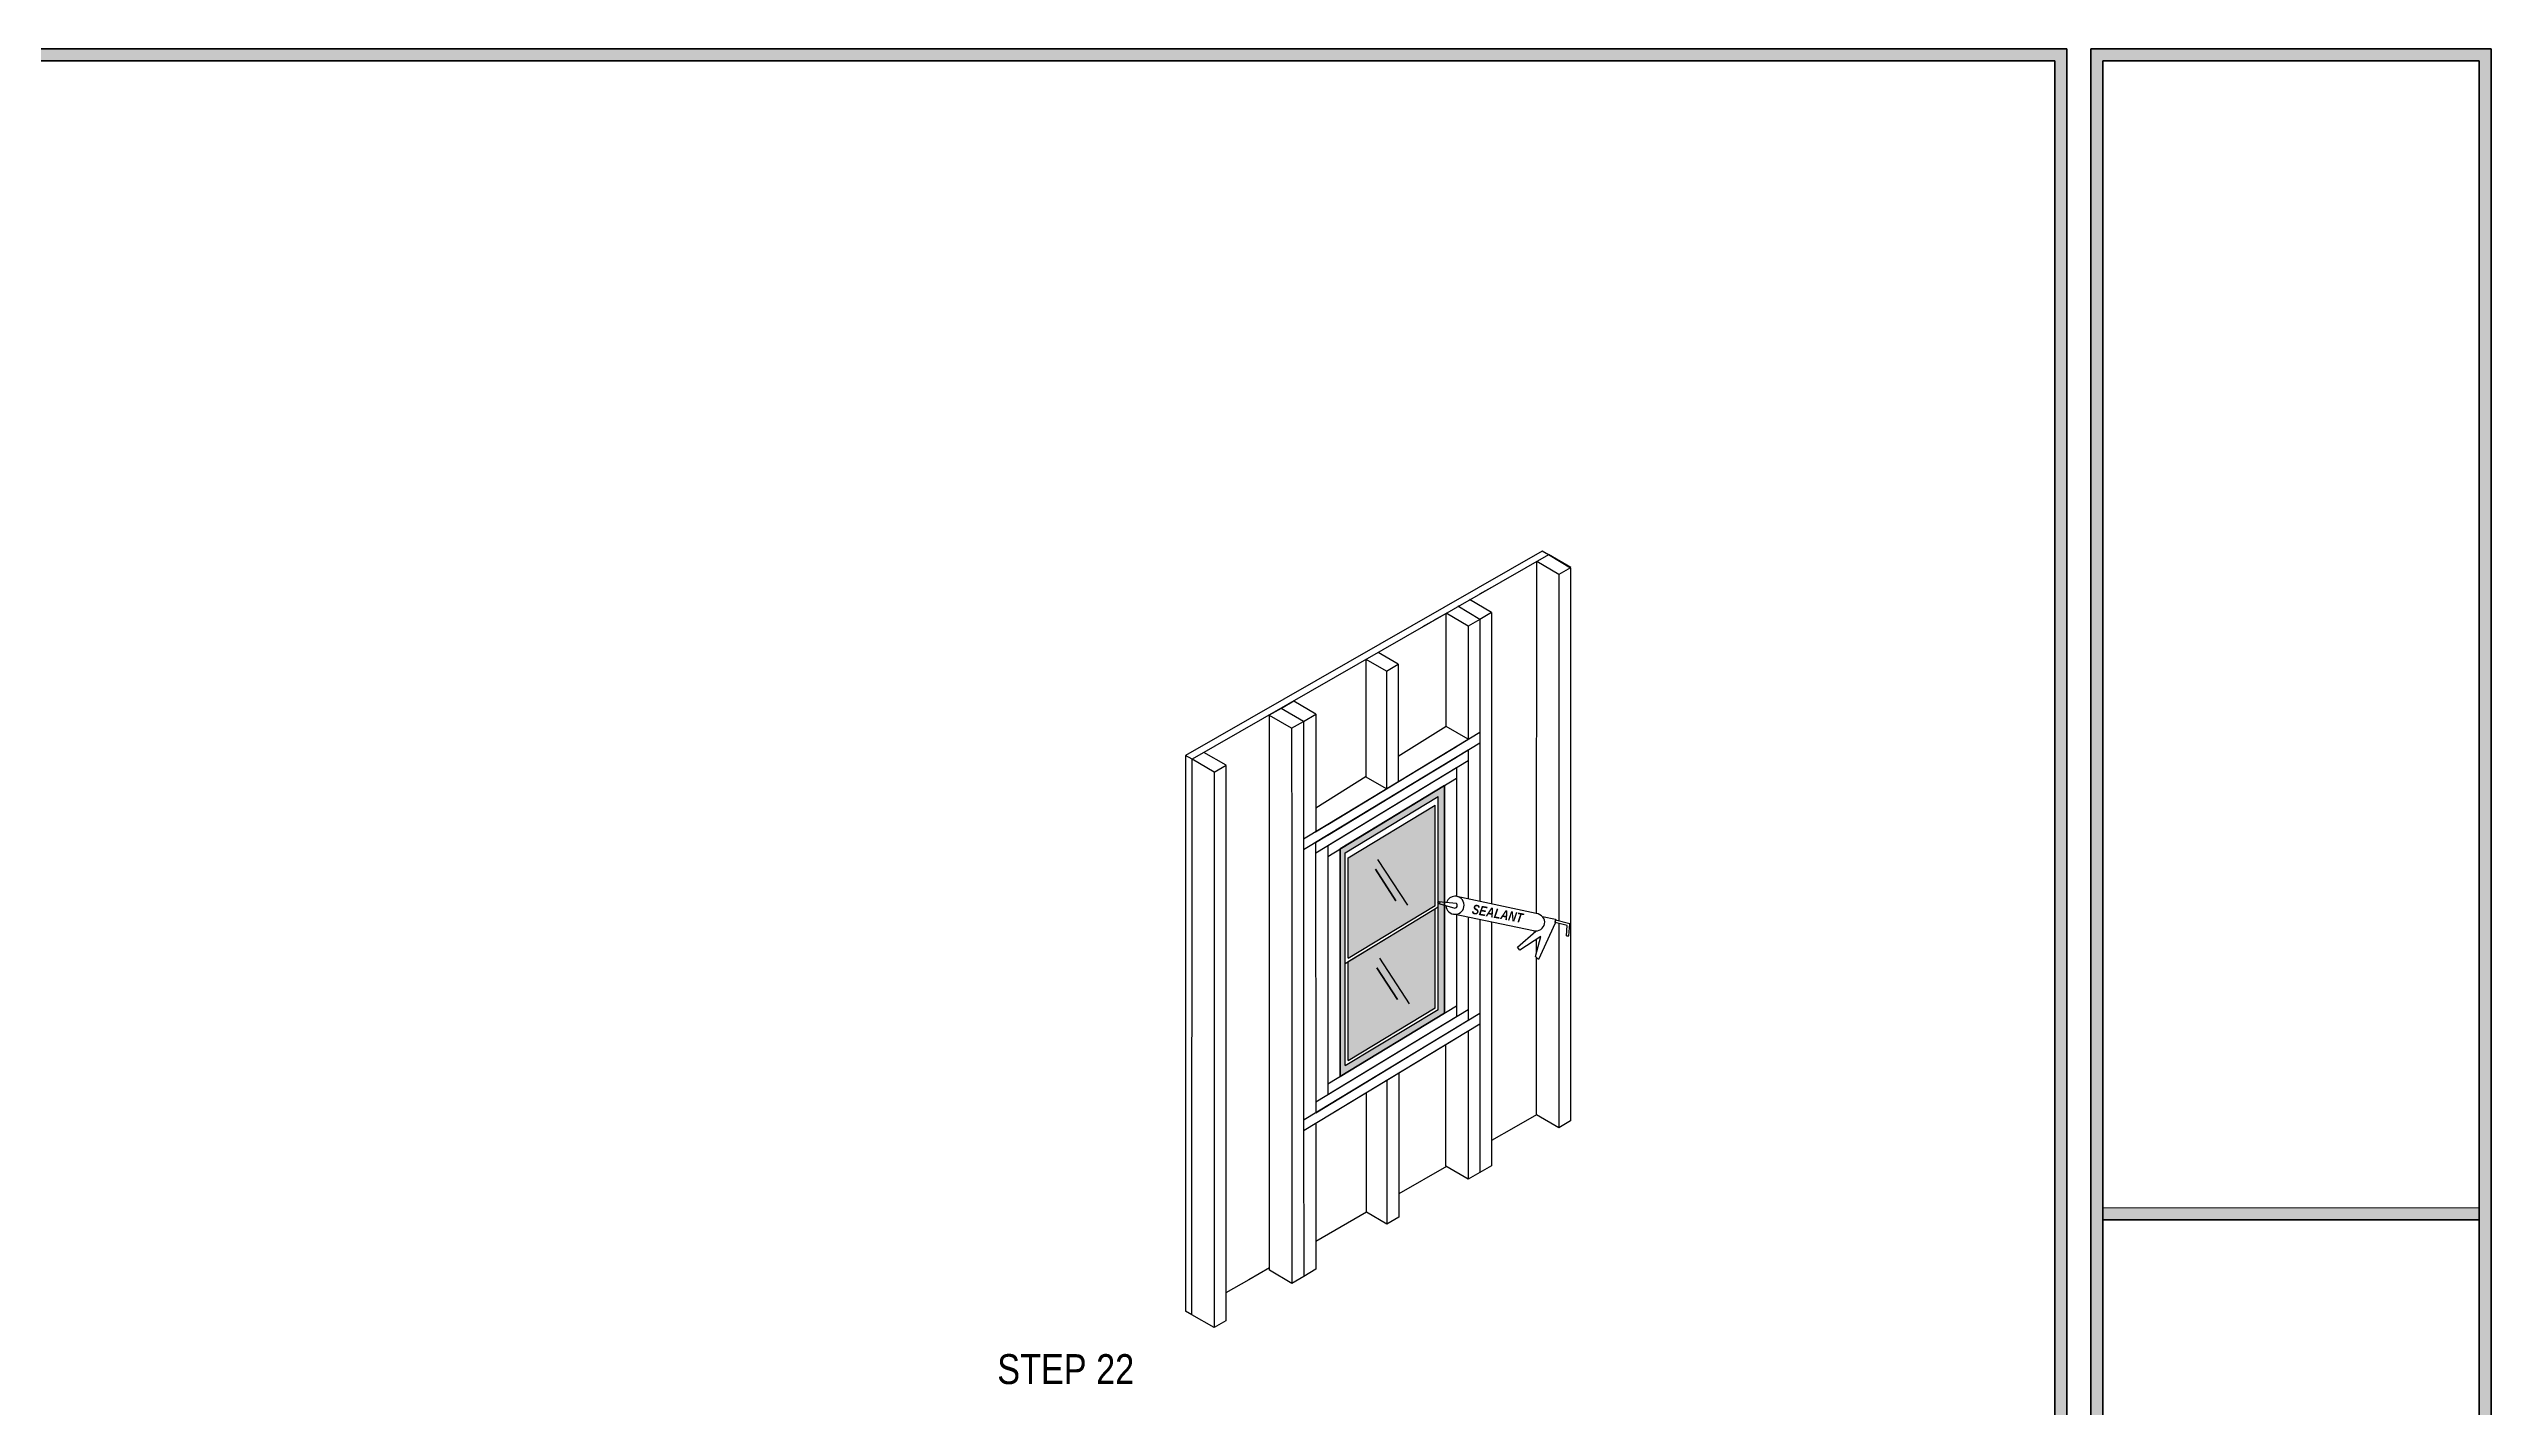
# Model space of a CAD drawing. Extents: x -1328 to 5679, y -4611 to 1603.
# Drawn here: x 3533 to 5373, y -2027 to -1004 of the extents above; entities that cross this region are included whole.
import ezdxf

# ---------------------------------------------------------------- set-up
doc = ezdxf.new("R2010")
doc.units = 0
doc.header["$MEASUREMENT"] = 0
for name, color, linetype, lineweight in [('.ATI-TEXT_1', 7, 'Continuous', 0), ('G-ANNO-TTLB', 7, 'Continuous', 0), ('T', 7, 'Continuous', 0), ('TYVEK', 7, 'Continuous', 0), ('X-REF - TRACED', 7, 'Continuous', 0)]:
    doc.layers.add(name, color=color, linetype=linetype, lineweight=lineweight)

msp = doc.modelspace()

# ---------------------------------------------------------------- hatches: boundary and pattern name
at = {"layer": 'G-ANNO-TTLB', "true_color": 0xff00ff, "transparency": 33554687}
h = msp.add_hatch(color=6, dxfattribs=at)
edge = h.paths.add_edge_path()
edge.add_spline(control_points=[(5053.4, -3461.4), (5053.4, -3461.4), (2123.9, -3461.4), (2123.9, -3461.4), (2123.9, -3461.4), (2123.9, -1004.4), (2123.9, -1004.4), (2123.9, -1004.4), (5053.4, -1004.4), (5053.4, -1004.4), (5053.4, -1004.4), (5053.4, -3461.4), (5053.4, -3461.4)], knot_values=[0, 0, 0, 0, 1, 1, 1, 2, 2, 2, 3, 3, 3, 4, 4, 4, 4], degree=3, periodic=0)
edge = h.paths.add_edge_path()
edge.add_spline(control_points=[(2132.9, -1013.4), (2132.9, -1013.4), (2132.9, -3452.4), (2132.9, -3452.4), (2132.9, -3452.4), (5044.4, -3452.4), (5044.4, -3452.4), (5044.4, -3452.4), (5044.4, -1013.4), (5044.4, -1013.4), (5044.4, -1013.4), (2132.9, -1013.4), (2132.9, -1013.4)], knot_values=[0, 0, 0, 0, 1, 1, 1, 2, 2, 2, 3, 3, 3, 4, 4, 4, 4], degree=3, periodic=0)
edge.add_line((2132.9, -1013.4), (2132.9, -1013.4))
h = msp.add_hatch(color=6, dxfattribs=at)
edge = h.paths.add_edge_path()
edge.add_spline(control_points=[(5372.9, -1004.4), (5372.9, -1004.4), (5372.9, -3461.4), (5372.9, -3461.4), (5372.9, -3461.4), (5071.5, -3461.4), (5071.5, -3461.4), (5071.5, -3461.4), (5071.5, -1004.4), (5071.5, -1004.4), (5071.5, -1004.4), (5372.9, -1004.4), (5372.9, -1004.4)], knot_values=[0, 0, 0, 0, 1, 1, 1, 2, 2, 2, 3, 3, 3, 4, 4, 4, 4], degree=3, periodic=0)
edge = h.paths.add_edge_path()
edge.add_spline(control_points=[(5363.9, -1013.4), (5363.9, -1013.4), (5080.5, -1013.4), (5080.5, -1013.4), (5080.5, -1013.4), (5080.5, -3452.4), (5080.5, -3452.4), (5080.5, -3452.4), (5363.9, -3452.4), (5363.9, -3452.4), (5363.9, -3452.4), (5363.9, -1013.4), (5363.9, -1013.4)], knot_values=[0, 0, 0, 0, 1, 1, 1, 2, 2, 2, 3, 3, 3, 4, 4, 4, 4], degree=3, periodic=0)
edge.add_line((5363.9, -1013.4), (5363.9, -1013.4))
msp.add_hatch(color=6, dxfattribs=at).paths.add_polyline_path([(5363.9, -1886.2), (5080.5, -1886.2), (5080.5, -1877.2), (5363.9, -1877.2)])
at = {"layer": 'TYVEK', "true_color": 0x848484, "transparency": 33554687}
h = msp.add_hatch(color=252, dxfattribs=at)
edge = h.paths.add_edge_path()
edge.add_spline(control_points=[(4577.5, -1652.1), (4577.5, -1652.1), (4577.5, -1726.6), (4577.5, -1726.6), (4577.5, -1726.6), (4512.1, -1766.2), (4512.1, -1766.2), (4512.1, -1766.2), (4512.1, -1691.8), (4512.1, -1691.8), (4512.1, -1691.8), (4577.5, -1652.1), (4577.5, -1652.1)], knot_values=[0, 0, 0, 0, 1, 1, 1, 2, 2, 2, 3, 3, 3, 4, 4, 4, 4], degree=3, periodic=0)
edge = h.paths.add_edge_path()
edge.add_spline(control_points=[(4577.5, -1649.5), (4577.5, -1649.5), (4512.1, -1689.2), (4512.1, -1689.2), (4512.1, -1689.2), (4512.1, -1613.8), (4512.1, -1613.8), (4512.1, -1613.8), (4577.5, -1574.1), (4577.5, -1574.1), (4577.5, -1574.1), (4577.5, -1649.5), (4577.5, -1649.5)], knot_values=[0, 0, 0, 0, 1, 1, 1, 2, 2, 2, 3, 3, 3, 4, 4, 4, 4], degree=3, periodic=0)
edge.add_line((4577.5, -1649.5), (4577.5, -1649.5))
edge = h.paths.add_edge_path()
edge.add_spline(control_points=[(4579.8, -1727.8), (4579.8, -1727.8), (4509.8, -1770.2), (4509.8, -1770.2), (4509.8, -1770.2), (4509.8, -1609.9), (4509.8, -1609.9), (4509.8, -1609.9), (4579.8, -1567.5), (4579.8, -1567.5), (4579.8, -1567.5), (4579.8, -1727.8), (4579.8, -1727.8)], knot_values=[0, 0, 0, 0, 1, 1, 1, 2, 2, 2, 3, 3, 3, 4, 4, 4, 4], degree=3, periodic=0)
edge.add_line((4579.8, -1727.8), (4579.8, -1727.8))
edge = h.paths.add_edge_path()
edge.add_spline(control_points=[(4584.7, -1559.2), (4584.7, -1559.2), (4505.9, -1607), (4505.9, -1607), (4505.9, -1607), (4505.9, -1778.4), (4505.9, -1778.4), (4505.9, -1778.4), (4584.7, -1730.6), (4584.7, -1730.6), (4584.7, -1730.6), (4584.7, -1559.2), (4584.7, -1559.2)], knot_values=[0, 0, 0, 0, 1, 1, 1, 2, 2, 2, 3, 3, 3, 4, 4, 4, 4], degree=3, periodic=0)
edge.add_line((4584.7, -1559.2), (4584.7, -1559.2))

# ---------------------------------------------------------------- linework, layer by layer
at = {"layer": 'G-ANNO-TTLB', "color": 6, "lineweight": 50, "true_color": 0xff00ff}
for p, q in [((5053.4, -1004.4), (2123.9, -1004.4)), ((5053.4, -3461.4), (5053.4, -1004.4)), ((5372.9, -1004.4), (5071.5, -1004.4)), ((5071.5, -1004.4), (5071.5, -3461.4)), ((5372.9, -3461.4), (5372.9, -1004.4)), ((5044.4, -1013.4), (2132.9, -1013.4)), ((2132.9, -1013.4), (5044.4, -1013.4)), ((5044.4, -3452.4), (5044.4, -1013.4)), ((5044.4, -1013.4), (5044.4, -3452.4)), ((5080.5, -3452.4), (5080.5, -1013.4)), ((5080.5, -1013.4), (5363.9, -1013.4)), ((5363.9, -1013.4), (5363.9, -3452.4)), ((5080.5, -1877.2), (5080.5, -1886.2)), ((5080.5, -1886.2), (5363.9, -1886.2)), ((5363.9, -1886.2), (5363.9, -1877.2))]:
    msp.add_line(p, q, dxfattribs=at)
at = {"layer": 'G-ANNO-TTLB'}
msp.add_lwpolyline([(5363.9, -1886.2), (5080.5, -1886.2), (5080.5, -1877.2), (5363.9, -1877.2)], close=True, dxfattribs=at)
for points in [[(5053.4, -3461.4), (5053.4, -3461.4), (2123.9, -3461.4), (2123.9, -3461.4), (2123.9, -3461.4), (2123.9, -1004.4), (2123.9, -1004.4), (2123.9, -1004.4), (5053.4, -1004.4), (5053.4, -1004.4), (5053.4, -1004.4), (5053.4, -3461.4), (5053.4, -3461.4)], [(5372.9, -1004.4), (5372.9, -1004.4), (5372.9, -3461.4), (5372.9, -3461.4), (5372.9, -3461.4), (5071.5, -3461.4), (5071.5, -3461.4), (5071.5, -3461.4), (5071.5, -1004.4), (5071.5, -1004.4), (5071.5, -1004.4), (5372.9, -1004.4), (5372.9, -1004.4)], [(2132.9, -1013.4), (2132.9, -1013.4), (2132.9, -3452.4), (2132.9, -3452.4), (2132.9, -3452.4), (5044.4, -3452.4), (5044.4, -3452.4), (5044.4, -3452.4), (5044.4, -1013.4), (5044.4, -1013.4), (5044.4, -1013.4), (2132.9, -1013.4), (2132.9, -1013.4)], [(5363.9, -1013.4), (5363.9, -1013.4), (5080.5, -1013.4), (5080.5, -1013.4), (5080.5, -1013.4), (5080.5, -3452.4), (5080.5, -3452.4), (5080.5, -3452.4), (5363.9, -3452.4), (5363.9, -3452.4), (5363.9, -3452.4), (5363.9, -1013.4), (5363.9, -1013.4)]]:
    msp.add_open_spline(points, degree=3, knots=[0, 0, 0, 0, 1, 1, 1, 2, 2, 2, 3, 3, 3, 4, 4, 4, 4], dxfattribs=at)
at = {"layer": 'T', "color": 252, "lineweight": 25, "true_color": 0x848484}
for p, q in [((4534.2, -1615), (4556.6, -1649.4)), ((4547.8, -1646), (4532.5, -1622.2)), ((4535.5, -1689.3), (4557.9, -1723.7)), ((4549.1, -1720.3), (4533.7, -1696.5))]:
    msp.add_line(p, q, dxfattribs=at)
at = {"layer": 'TYVEK', "color": 18, "lineweight": 25, "true_color": 0x000000}
for p, q in [((4658.2, -1382.6), (4389.5, -1536.7)), ((4389.5, -1536.7), (4389.5, -1955.1))]:
    msp.add_line(p, q, dxfattribs=at)
at = {"layer": 'TYVEK', "color": 2, "lineweight": 25, "true_color": 0xffff00}
for p, q in [((4663, -1385.4), (4394.4, -1539.4)), ((4663, -1385.4), (4658.2, -1382.6)), ((4394.4, -1539.4), (4389.5, -1536.7)), ((4636.7, -1817), (4620.1, -1826.5)), ((4653.8, -1807.2), (4636.7, -1817)), ((4586, -1846.1), (4550.1, -1866.7)), ((4525.8, -1880.6), (4487.6, -1902.5)), ((4437.1, -1931.5), (4420, -1941.3)), ((4452.8, -1922.5), (4437.1, -1931.5)), ((4394.2, -1957.8), (4389.5, -1955.1))]:
    msp.add_line(p, q, dxfattribs=at)
at = {"layer": 'TYVEK', "color": 33, "lineweight": 25, "true_color": 0xcc9966}
for p, q in [((4653.8, -1655.5), (4654, -1390.5)), ((4663, -1385.4), (4654, -1390.5)), ((4670.8, -1400.2), (4654, -1390.5)), ((4679.8, -1395.1), (4663, -1385.3)), ((4663, -1385.3), (4679.6, -1395.2)), ((4679.6, -1395.2), (4670.8, -1400.2)), ((4679.6, -1395.2), (4670.8, -1400.2)), ((4679.6, -1395.2), (4679.6, -1656.1)), ((4679.6, -1395.2), (4679.6, -1656.1)), ((4679.6, -1395.2), (4679.6, -1648.1)), ((4620, -1410), (4611, -1415.2)), ((4670.6, -1400.3), (4670.6, -1661.3)), ((4577.1, -1434.6), (4568.1, -1439.8)), ((4585.9, -1429.6), (4576.9, -1434.7)), ((4585.9, -1497.2), (4585.9, -1429.3)), ((4602.5, -1439.1), (4585.9, -1429.3)), ((4611.3, -1434.1), (4594.7, -1424.2)), ((4611.3, -1434.1), (4602.5, -1439.1)), ((4620.1, -1429), (4603.5, -1419.2)), ((4620.1, -1429), (4611.3, -1434.1)), ((4611.3, -1434.1), (4611.3, -1646.4)), ((4620.1, -1429), (4620.1, -1648.3)), ((4585.9, -1514.7), (4585.9, -1448.7)), ((4602.5, -1439.1), (4602.5, -1524.3)), ((4525.5, -1552.8), (4525.5, -1464.2)), ((4540.8, -1473.1), (4525.5, -1464.2)), ((4549.8, -1467.9), (4534.7, -1459)), ((4549.8, -1467.9), (4549.8, -1556.3)), ((4540.8, -1473.1), (4540.9, -1561.7)), ((4452.8, -1924.2), (4452.8, -1506.5)), ((4469.4, -1516.1), (4452.8, -1506.5)), ((4478.4, -1510.9), (4461.6, -1501.2)), ((4487.6, -1505.6), (4471, -1495.8)), ((4487.6, -1505.6), (4487.6, -1593.9)), ((4469.4, -1516.1), (4469.5, -1613)), ((4478.4, -1510.9), (4478.5, -1819.1)), ((4487.2, -1594.2), (4602.2, -1524.5)), ((4487.5, -1594), (4602.4, -1524.4)), ((4496.7, -1588.5), (4611.3, -1519)), ((4549.8, -1537.1), (4585.9, -1514.5)), ((4602.5, -1524.3), (4585.9, -1514.7)), ((4394.2, -1957.8), (4394.4, -1539.4)), ((4411.2, -1549.2), (4394.4, -1539.4)), ((4420, -1544.1), (4420, -1962.3)), ((4478.5, -1599.4), (4593.5, -1529.8)), ((4478.5, -1607.5), (4593.5, -1537.8)), ((4487.3, -1602.2), (4602.2, -1532.5)), ((4487.5, -1602), (4602.4, -1532.4)), ((4487.6, -1602), (4602.5, -1532.3)), ((4487.6, -1610), (4602.5, -1540.4)), ((4496.7, -1596.5), (4611.3, -1527)), ((4602.5, -1532.4), (4602.5, -1644.5)), ((4411.2, -1549.2), (4411, -1967.5)), ((4487.6, -1575.9), (4525.5, -1552.2)), ((4496.7, -1604.5), (4593.7, -1545.7)), ((4496.7, -1612.6), (4593.7, -1553.8)), ((4505.9, -1607), (4584.7, -1559.2)), ((4540.9, -1561.7), (4525.5, -1552.8)), ((4584.7, -1559.2), (4584.7, -1730.6)), ((4593.7, -1545.7), (4593.7, -1642.7)), ((4540.9, -1569.7), (4540.9, -1570)), ((4469.5, -1613), (4469.6, -1934.2)), ((4487.5, -1602), (4487.6, -1805.6)), ((4496.7, -1604.5), (4496.7, -1792)), ((4505.9, -1607), (4505.9, -1778.4)), ((4593.7, -1656.1), (4593.7, -1733.2)), ((4602.5, -1658.4), (4602.5, -1735.9)), ((4611.3, -1660.2), (4611.2, -1850.7)), ((4620.1, -1662.1), (4620.1, -1845.6)), ((4670.6, -1663.1), (4670.6, -1816.9)), ((4670.6, -1671.7), (4670.6, -1816.9)), ((4679.6, -1656.1), (4679.6, -1811.8)), ((4679.6, -1656.1), (4679.6, -1811.8)), ((4679.6, -1656.1), (4679.6, -1811.8)), ((4679.6, -1656.1), (4679.6, -1811.8)), ((4679.6, -1666.6), (4679.6, -1811.8)), ((4653.8, -1685.5), (4653.8, -1675.2)), ((4653.8, -1807.2), (4653.8, -1688.7)), ((4487.6, -1797.5), (4602.5, -1727.9)), ((4496.7, -1784), (4593.7, -1725.2)), ((4478.9, -1810.8), (4593.8, -1741.2)), ((4487.6, -1805.6), (4602.5, -1735.9)), ((4496.7, -1792), (4593.7, -1733.2)), ((4496.8, -1800), (4611.3, -1730.6)), ((4496.8, -1808), (4611.3, -1738.7)), ((4505.9, -1778.4), (4584.7, -1730.6)), ((4602.5, -1744), (4602.5, -1855.7)), ((4478.9, -1818.9), (4593.8, -1749.2)), ((4567.9, -1748.9), (4567.9, -1748.7)), ((4585.7, -1846), (4585.7, -1754.4)), ((4541.1, -1781.2), (4541.2, -1889.5)), ((4550.1, -1775.7), (4550.1, -1884.4)), ((4525.8, -1880.6), (4525.8, -1790.4)), ((4478.5, -1819.1), (4478.6, -1929)), ((4487.6, -1813.6), (4487.6, -1923.5)), ((4670.6, -1816.9), (4653.8, -1807.2)), ((4670.6, -1816.9), (4653.8, -1807.2)), ((4679.6, -1811.8), (4670.6, -1816.9)), ((4679.6, -1811.8), (4670.6, -1816.9)), ((4679.6, -1811.8), (4670.6, -1816.9)), ((4602.5, -1855.7), (4585.7, -1846)), ((4611.3, -1850.6), (4602.3, -1855.8)), ((4620.1, -1845.6), (4611.1, -1850.7)), ((4541.2, -1889.5), (4525.8, -1880.6)), ((4550.1, -1884.4), (4541.2, -1889.5)), ((4469.6, -1934.2), (4452.8, -1924.2)), ((4478.6, -1929), (4469.6, -1934.2)), ((4487.6, -1923.5), (4478.6, -1929)), ((4411, -1967.5), (4394.2, -1957.8)), ((4420, -1962.3), (4411, -1967.5))]:
    msp.add_line(p, q, dxfattribs=at)
at = {"layer": 'TYVEK', "color": 3, "lineweight": 25, "true_color": 0x00ff00}
for p, q in [((4509.8, -1609.9), (4579.8, -1567.5)), ((4512.1, -1613.8), (4577.5, -1574.1)), ((4577.5, -1649.5), (4577.5, -1574.1)), ((4579.8, -1727.8), (4579.8, -1567.5)), ((4509.8, -1770.2), (4509.8, -1609.9)), ((4512.1, -1689.2), (4512.1, -1613.8)), ((4509.8, -1693.2), (4579.8, -1650.7)), ((4512.1, -1689.2), (4577.5, -1649.5)), ((4577.5, -1726.6), (4577.5, -1652.1)), ((4512.1, -1766.2), (4512.1, -1691.8)), ((4509.8, -1770.2), (4579.8, -1727.8)), ((4512.1, -1766.2), (4577.5, -1726.6))]:
    msp.add_line(p, q, dxfattribs=at)
at = {"layer": 'TYVEK', "color": 252, "lineweight": 25, "true_color": 0x848484}
for p, q in [((4534.2, -1615), (4556.6, -1649.4)), ((4532.5, -1622.2), (4547.8, -1646)), ((4535.5, -1689.3), (4557.9, -1723.7)), ((4533.7, -1696.5), (4549.1, -1720.3))]:
    msp.add_line(p, q, dxfattribs=at)
at = {"layer": 'TYVEK', "color": 33, "lineweight": 25, "true_color": 0xcc9966}
for points in [[(4540.8, -1473.1), (4549.8, -1467.9), (4534.7, -1459)], [(4469.4, -1516.1), (4478.4, -1510.9), (4461.6, -1501.2), (4452.6, -1506.3)], [(4478.4, -1510.9), (4487.6, -1505.6), (4471, -1495.8), (4461.8, -1501.1)], [(4411.2, -1549.2), (4420.2, -1544), (4403.4, -1534.3), (4394.4, -1539.4)]]:
    msp.add_lwpolyline(points, dxfattribs=at)
at = {"layer": 'TYVEK', "color": 18, "lineweight": 60, "true_color": 0x000000}
msp.add_lwpolyline([(4505.9, -1607), (4584.7, -1559.2), (4584.7, -1730.6), (4505.9, -1778.4), (4505.9, -1607)], dxfattribs=at)
at = {"layer": 'TYVEK'}
for points in [[(4584.7, -1559.2), (4584.7, -1559.2), (4505.9, -1607), (4505.9, -1607), (4505.9, -1607), (4505.9, -1778.4), (4505.9, -1778.4), (4505.9, -1778.4), (4584.7, -1730.6), (4584.7, -1730.6), (4584.7, -1730.6), (4584.7, -1559.2), (4584.7, -1559.2)], [(4579.8, -1727.8), (4579.8, -1727.8), (4509.8, -1770.2), (4509.8, -1770.2), (4509.8, -1770.2), (4509.8, -1609.9), (4509.8, -1609.9), (4509.8, -1609.9), (4579.8, -1567.5), (4579.8, -1567.5), (4579.8, -1567.5), (4579.8, -1727.8), (4579.8, -1727.8)], [(4577.5, -1649.5), (4577.5, -1649.5), (4512.1, -1689.2), (4512.1, -1689.2), (4512.1, -1689.2), (4512.1, -1613.8), (4512.1, -1613.8), (4512.1, -1613.8), (4577.5, -1574.1), (4577.5, -1574.1), (4577.5, -1574.1), (4577.5, -1649.5), (4577.5, -1649.5)], [(4577.5, -1652.1), (4577.5, -1652.1), (4577.5, -1726.6), (4577.5, -1726.6), (4577.5, -1726.6), (4512.1, -1766.2), (4512.1, -1766.2), (4512.1, -1766.2), (4512.1, -1691.8), (4512.1, -1691.8), (4512.1, -1691.8), (4577.5, -1652.1), (4577.5, -1652.1)]]:
    msp.add_open_spline(points, degree=3, knots=[0, 0, 0, 0, 1, 1, 1, 2, 2, 2, 3, 3, 3, 4, 4, 4, 4], dxfattribs=at)
at = {"layer": 'X-REF - TRACED', "color": 1, "lineweight": 25, "true_color": 0xff0000}
for p, q in [((4580.1, -1648), (4591.6, -1651.4)), ((4580.4, -1646.5), (4593.4, -1647.9)), ((4653.7, -1655.5), (4593.9, -1642.7)), ((4651.6, -1668.6), (4591.4, -1656.1)), ((4639.6, -1681), (4653.3, -1668.8)), ((4657.1, -1673), (4641.4, -1683.1)), ((4653.1, -1688.1), (4657.1, -1673)), ((4668, -1663), (4655.5, -1690.2)), ((4658.5, -1657.8), (4668.3, -1659.8)), ((4668.3, -1659.8), (4668, -1663)), ((4668, -1662.4), (4668.2, -1660.7)), ((4677, -1664.6), (4668, -1662.4)), ((4678.9, -1663.3), (4668.2, -1660.7)), ((4676.4, -1672.3), (4677, -1664.6)), ((4676.4, -1672.3), (4678.3, -1672.4)), ((4678.3, -1672.4), (4678.9, -1663.3)), ((4641.4, -1683.1), (4639.6, -1681)), ((4655.5, -1690.2), (4653.1, -1688.1))]:
    msp.add_line(p, q, dxfattribs=at)
msp.add_circle((4580.3, -1647.3), 0.721, dxfattribs=at)
for points, knots in [([(4585.7, -1649.6), (4585.8, -1653.4), (4588.9, -1656.3), (4592.7, -1656.2), (4596.5, -1656.1), (4599.5, -1653), (4599.3, -1649.2), (4599.2, -1645.4), (4596.1, -1642.4), (4592.3, -1642.6), (4589.5, -1642.7), (4587, -1644.5), (4586.1, -1647.2)], [0, 0, 0, 0, 1, 1, 1, 2, 2, 2, 3, 3, 3, 4, 4, 4, 4]), ([(4591.6, -1651.4), (4592.5, -1651.8), (4593.5, -1651.4), (4594, -1650.4), (4594.5, -1649.5), (4594.2, -1648.4), (4593.4, -1647.9)], [0, 0, 0, 0, 1, 1, 1, 2, 2, 2, 2]), ([(4651.6, -1668.6), (4655.7, -1669.2), (4659.4, -1666.9), (4660, -1663.3), (4660.6, -1659.7), (4657.8, -1656.2), (4653.7, -1655.5)], [0, 0, 0, 0, 1, 1, 1, 2, 2, 2, 2])]:
    msp.add_open_spline(points, degree=3, knots=knots, dxfattribs=at)

# ---------------------------------------------------------------- texts
at = {"layer": '.ATI-TEXT_1', "insert": (4247.7, -2010.3), "char_height": 0.2, "attachment_point": 7}
msp.add_mtext('\\C18;\\c0;\\FArial Narrow|b0|i0|c1;\\H22.503291;\\W1.000000;STEP 22', dxfattribs=at)
at = {"layer": 'TYVEK', "insert": (4604.8, -1655.8), "char_height": 0.2, "attachment_point": 7, "rotation": 349.5335}
msp.add_mtext('\\C252;\\c8684676;\\FArial Narrow Bold Italic|b1|i1|c1;\\H7.216559;\\W0.994519;SEALANT', dxfattribs=at)

doc.saveas('drawing.dxf')
